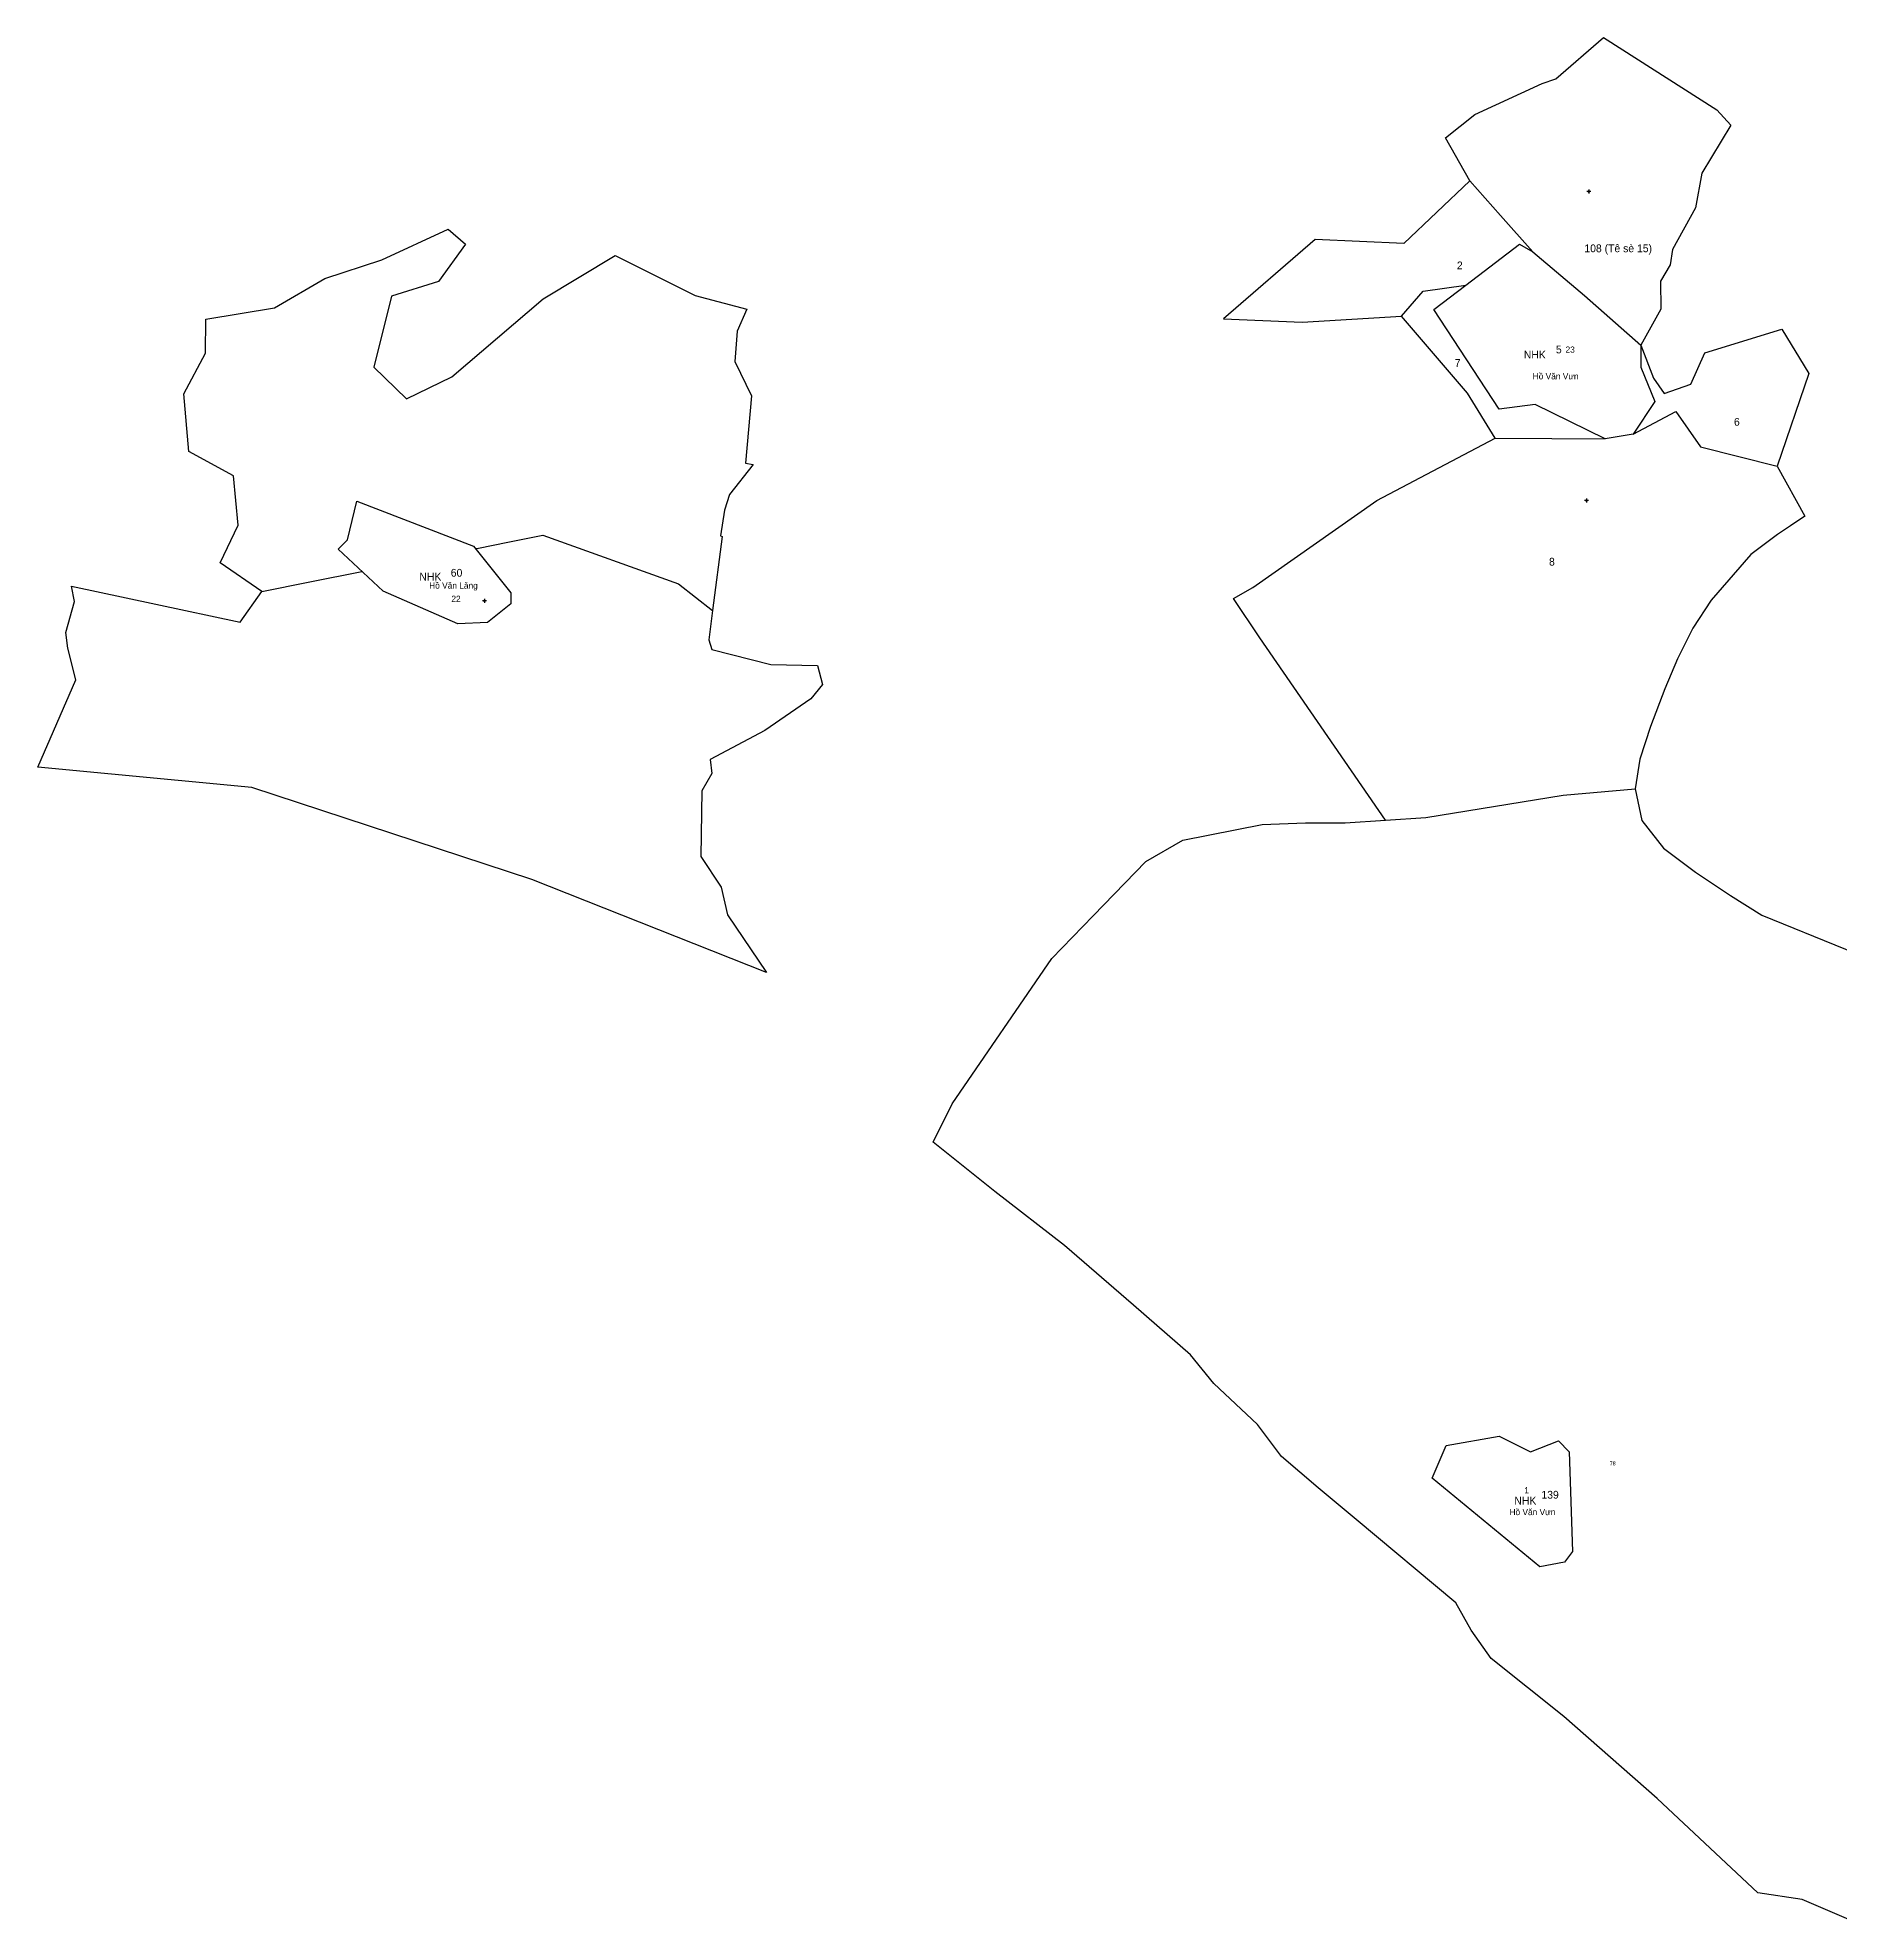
# Model space of a CAD drawing. Extents: x 549296 to 555555, y 1816545 to 1819816.
# Drawn here: x 549296 to 550453, y 1816903 to 1818114 of the extents above; entities that cross this region are included whole.
import ezdxf

# ---------------------------------------------------------------- set-up
doc = ezdxf.new("R2010")
doc.units = 0
for name, color, linetype in [('Level 10', 7, 'Continuous'), ('Level 11', 7, 'Continuous'), ('Level 12', 7, 'Continuous'), ('Level 13', 7, 'Continuous'), ('Level 14', 7, 'Continuous'), ('Level 20', 7, 'Continuous')]:
    doc.layers.add(name, color=color, linetype=linetype)

msp = doc.modelspace()

# ---------------------------------------------------------------- linework, layer by layer
at = {"layer": 'Level 10'}
for points in [[(550256.5, 1817976.1), (550289.8, 1817948.1), (550325.9, 1817916.1), (550326, 1817902), (550335, 1817880), (550321, 1817859), (550303, 1817856), (550258, 1817878), (550235, 1817875), (550193, 1817939), (550213.6, 1817954.8), (550248, 1817981)], [(549501, 1817816), (549576, 1817787), (549600, 1817757), (549600, 1817750), (549585, 1817738), (549566, 1817737), (549518, 1817758), (549489, 1817785), (549495, 1817791)], [(550235, 1817215), (550255, 1817205), (550273, 1817212), (550280, 1817205), (550282, 1817141), (550277, 1817134), (550261, 1817131), (550192, 1817188), (550201, 1817209)]]:
    msp.add_lwpolyline(points, close=True, dxfattribs=at)
at = {"layer": 'Level 11'}
for p, q in [((550292, 1818014.9), (550291.3, 1818014.9)), ((550292.6, 1818015.5), (550292, 1818014.9)), ((550292, 1818014.9), (550292.6, 1818014.3)), ((550292.6, 1818016.2), (550292.6, 1818015.5)), ((550293.2, 1818014.9), (550292.6, 1818015.5)), ((550292.6, 1818014.3), (550293.2, 1818014.9)), ((550292.6, 1818014.3), (550292.6, 1818013.7)), ((550293.8, 1818014.9), (550293.2, 1818014.9)), ((550290.4, 1817816.3), (550289.8, 1817816.3)), ((550291, 1817816.9), (550290.4, 1817816.3)), ((550290.4, 1817816.3), (550291, 1817815.7)), ((550291, 1817817.6), (550291, 1817816.9)), ((550291.7, 1817816.3), (550291, 1817816.9)), ((550291, 1817815.7), (550291.7, 1817816.3)), ((550291, 1817815.7), (550291, 1817815.1)), ((550292.3, 1817816.3), (550291.7, 1817816.3)), ((549582.5, 1817751.9), (549581.8, 1817751.9)), ((549583.1, 1817752.5), (549582.5, 1817751.9)), ((549582.5, 1817751.9), (549583.1, 1817751.3)), ((549583.1, 1817753.1), (549583.1, 1817752.5)), ((549583.7, 1817751.9), (549583.1, 1817752.5)), ((549583.1, 1817751.3), (549583.7, 1817751.9)), ((549583.1, 1817751.3), (549583.1, 1817750.6)), ((549584.3, 1817751.9), (549583.7, 1817751.9))]:
    msp.add_line(p, q, dxfattribs=at)
for centre in [(550292.6, 1818014.9), (550291, 1817816.3), (549583.1, 1817751.9)]:
    msp.add_circle(centre, 0.15, dxfattribs=at)
at = {"layer": 'Level 20'}
for points in [[(550216.2, 1818021.8), (550200.4, 1818049.5), (550219.4, 1818064.4), (550262.5, 1818084.4), (550271.4, 1818087.4), (550302, 1818113.8), (550374.9, 1818067.4), (550383.7, 1818057.6), (550365.2, 1818026.8), (550361, 1818004.5), (550346.4, 1817977.6), (550344.8, 1817967.8), (550338.6, 1817957.2), (550338.8, 1817939.2), (550325.9, 1817916.1)], [(550216.2, 1818021.8), (550173.8, 1817981.5), (550116.7, 1817984), (550057.8, 1817933.1), (550108.3, 1817931), (550172.2, 1817934.7)], [(550216.2, 1818021.8), (550235.8, 1817999.5), (550256.5, 1817976.1), (550289.8, 1817948.1), (550325.9, 1817916.1)], [(549439.9, 1817757.8), (549413.3, 1817776.2), (549424.8, 1817800.4), (549421.9, 1817832.2), (549393, 1817847.9), (549389.8, 1817884.9), (549403.9, 1817911), (549404.1, 1817932.9), (549448.1, 1817940.1), (549480.4, 1817959.1), (549517, 1817971.1), (549559.8, 1817990.7), (549570.8, 1817981.1), (549553.6, 1817957), (549523.4, 1817947.7), (549512, 1817902), (549533, 1817881.6), (549562.1, 1817895.9), (549620.8, 1817945.9), (549667.1, 1817973.8), (549718.4, 1817948), (549751.6, 1817939.2), (549745.4, 1817925.1), (549743.9, 1817905.7), (549754.5, 1817883.7), (549750.8, 1817840.4), (549755.7, 1817839.5), (549740.5, 1817820.2), (549737.2, 1817810.2), (549734.6, 1817793.6), (549735.8, 1817793.2), (549729.6, 1817745.6)], [(550172.2, 1817934.7), (550186.2, 1817950.8), (550213.6, 1817954.8)], [(550232.3, 1817856.3), (550214.6, 1817885.3), (550172.2, 1817934.7)], [(550325.9, 1817916.1), (550334.2, 1817895), (550340.9, 1817885.1), (550358.2, 1817891.1), (550367, 1817911.3), (550416.6, 1817926.5), (550433.9, 1817897.9), (550413.6, 1817838.4)], [(550321, 1817859), (550348.4, 1817873.6), (550364.4, 1817850.9), (550413.6, 1817838.4)], [(550162, 1817610.9), (550081.2, 1817728), (550064.2, 1817753.4), (550076.7, 1817760.5), (550156.4, 1817816.4), (550232.3, 1817856.3)], [(550232.3, 1817856.3), (550268.7, 1817856.1), (550303, 1817856)], [(550413.6, 1817838.4), (550431.4, 1817806.2), (550422.1, 1817800), (550413.8, 1817794.4), (550396.7, 1817781.6), (550371.1, 1817752.4), (550359.3, 1817734.3), (550349.5, 1817714.5), (550341.3, 1817695.3), (550332.1, 1817671.2), (550325.3, 1817650.2), (550322.4, 1817631.1)], [(549577.3, 1817785.4), (549579.1, 1817785.8), (549598, 1817789.6), (549620.6, 1817794.1), (549707.8, 1817762.8), (549729.6, 1817745.6)], [(549439.9, 1817757.8), (549470.8, 1817764), (549504.3, 1817770.7), (549504.5, 1817770.8)], [(549729.6, 1817745.6), (549727.2, 1817726.9), (549729.2, 1817720.6), (549767, 1817710.9), (549797.1, 1817710.4), (549800.3, 1817698.1), (549792.7, 1817688.9), (549763.1, 1817668.6), (549728.1, 1817649.9), (549729.2, 1817640.9), (549722.7, 1817629.8), (549722, 1817587.6), (549735.2, 1817567.9), (549739.1, 1817550.1), (549764.2, 1817513), (549613.5, 1817572.8), (549433.5, 1817632), (549296, 1817645), (549320.6, 1817701.1), (549315.4, 1817721.5), (549314.1, 1817731.5), (549319.6, 1817751.4), (549317.8, 1817761.3), (549426, 1817738.1), (549439.9, 1817757.8)], [(550162, 1817610.9), (550187.8, 1817612.7), (550276.1, 1817626.9), (550322.4, 1817631.1)], [(550322.4, 1817631.1), (550326.6, 1817610.8), (550340.5, 1817593), (550361.1, 1817577.6), (550383.6, 1817562.6), (550403.7, 1817549.9), (550511.2, 1817506.1)], [(550464.2, 1816902.6), (550429.7, 1816917.4), (550401.2, 1816921.6), (550336.5, 1816982.3), (550276.5, 1817035), (550229.9, 1817072.2), (550216.9, 1817090.4), (550207.2, 1817108), (550143, 1817161.4), (550118.7, 1817181.8), (550095.1, 1817202), (550079.6, 1817222.6), (550051.6, 1817248.8), (550036.7, 1817267.3), (550000, 1817299.2), (549955.7, 1817337.6), (549910.9, 1817372.2), (549871.4, 1817403.9), (549883.6, 1817428.6), (549947.6, 1817522.1), (549974.2, 1817549.5), (550008, 1817584.3), (550031.8, 1817598.1), (550082.6, 1817608.1), (550110.5, 1817609.1), (550136.1, 1817609.1), (550162, 1817610.9)]]:
    msp.add_lwpolyline(points, dxfattribs=at)

# ---------------------------------------------------------------- texts
at = {"layer": 'Level 10'}
for s, p in [('6', (550385.8, 1817864.4)), ('8', (550267, 1817774.5))]:
    msp.add_text(s, height=5, dxfattribs=at).set_placement(p)
at = {"layer": 'Level 11'}
for s, p in [('Hồ Văn Vưn', (550256.5, 1817894.2)), ('Hồ Văn Lăng', (549547.5, 1817759.7)), ('Hồ Văn Vưn', (550241.6, 1817164.3))]:
    msp.add_text(s, height=4, dxfattribs=at).set_placement(p)
at = {"layer": 'Level 12'}
for s, p in [('23', (550277.6, 1817911.3)), ('22', (549561.8, 1817751.2)), ('1', (550251.1, 1817178.3))]:
    msp.add_text(s, height=4, dxfattribs=at).set_placement(p)
at = {"layer": 'Level 13'}
for p in [(550250.8, 1817907.6), (549541.2, 1817764.9), (550244.7, 1817171.1)]:
    msp.add_text('NHK', height=5, dxfattribs=at).set_placement(p)
at = {"layer": 'Level 14'}
for s, height, p in [('108 (Tê sè 15)', 5, (550289.7, 1817975.9)), ('2', 5, (550207.8, 1817964.9)), ('5', 5, (550271.4, 1817910.9)), ('7', 5, (550206.4, 1817902.2)), ('60', 5, (549561.4, 1817767.4)), ('78', 2.5, (550306, 1817196.3)), ('139', 5, (550262.1, 1817174.9))]:
    msp.add_text(s, height=height, dxfattribs=at).set_placement(p)

doc.saveas('drawing.dxf')
